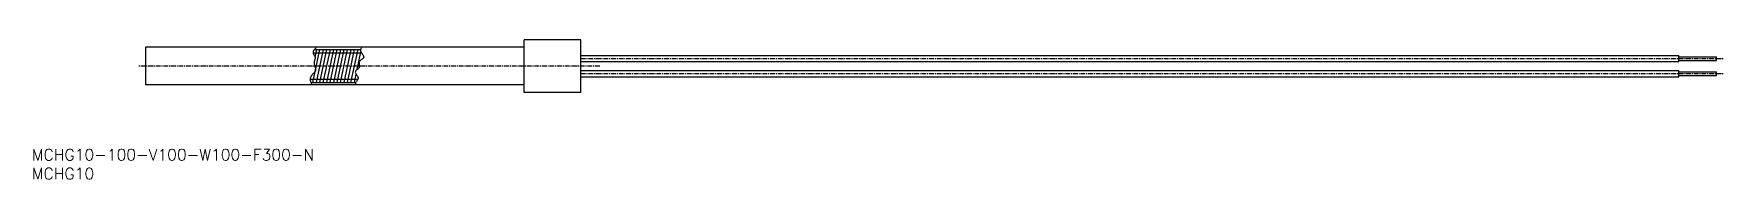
# Model space of a CAD drawing. Extents: x 1 to 447, y 0 to 37.
import ezdxf

# ---------------------------------------------------------------- set-up
doc = ezdxf.new("R2010")
doc.units = 0
doc.linetypes.add('CENTER', pattern=[2, 1.25, -0.25, 0.25, -0.25])
doc.layers.get('0').update_dxf_attribs({"linetype": 'CONTINUOUS'})
doc.layers.add('CENTER', color=1, linetype='CENTER')
doc.styles.get("Standard").update_dxf_attribs({"font": 'txt.shx'})

# ---------------------------------------------------------------- blocks, each defined once
blk = doc.blocks.new('*U8')
at = {"color": 7, "linetype": 'CONTINUOUS'}
blk.add_text('MCHG10', height=3, dxfattribs=at).set_placement((0, 0))
blk = doc.blocks.new('*U9')
at = {"color": 7, "linetype": 'CONTINUOUS'}
blk.add_text('MCHG10-100-V100-W100-F300-N', height=3, dxfattribs=at).set_placement((0, 5))

msp = doc.modelspace()

# ---------------------------------------------------------------- linework, layer by layer
at = {"color": 7, "linetype": 'CONTINUOUS'}
for p, q in [((130, 23), (130, 37)), ((145, 37), (130, 37)), ((145, 23), (145, 37)), ((130, 35), (30, 35)), ((30, 35), (30, 25)), ((145, 32.8), (435, 32.8)), ((435, 31.2), (435, 32.8)), ((435, 32.5), (445, 32.5)), ((435, 31.5), (445, 31.5)), ((445, 31.5), (445, 32.5)), ((145, 31.2), (435, 31.2)), ((145, 28.8), (435, 28.8)), ((145, 27.2), (435, 27.2)), ((435, 27.2), (435, 28.8)), ((435, 28.5), (445, 28.5)), ((435, 27.5), (445, 27.5)), ((445, 27.5), (445, 28.5)), ((130, 25), (30, 25)), ((145, 23), (130, 23))]:
    msp.add_line(p, q, dxfattribs=at)
at = {"color": 3, "linetype": 'CONTINUOUS'}
for p, q in [((74.23, 25.62), (76.1, 34.38)), ((74.28, 33.49), (87.1, 33.49)), ((74.62, 34.38), (86.85, 34.38)), ((74.81, 32.37), (75.24, 34.38)), ((75.15, 25.64), (77.02, 34.38)), ((76.06, 25.64), (77.93, 34.38)), ((76.98, 25.64), (78.84, 34.38)), ((77.9, 25.68), (79.76, 34.38)), ((78.8, 25.64), (80.67, 34.38)), ((79.72, 25.64), (81.58, 34.38)), ((80.63, 25.63), (82.5, 34.38)), ((81.54, 25.64), (83.41, 34.38)), ((82.45, 25.62), (84.32, 34.38)), ((83.37, 25.64), (85.24, 34.38)), ((84.28, 25.64), (86.15, 34.38)), ((85.94, 29.12), (86.93, 33.78)), ((87.04, 34.84), (87.04, 34.84)), ((85.19, 25.62), (85.67, 27.86)), ((73.52, 26.51), (86.13, 26.51)), ((73.7, 25.62), (85.54, 25.62))]:
    msp.add_line(p, q, dxfattribs=at)
at = {"color": 3, "linetype": 'CONTINUOUS', "flags": 128}
for points in [[(75.21, 35), (75.08, 34.88), (74.89, 34.68), (74.71, 34.49), (74.55, 34.3), (74.43, 34.1), (74.33, 33.91), (74.28, 33.71), (74.27, 33.52), (74.32, 33.32), (74.36, 33.24), (74.4, 33.15), (74.46, 33.06), (74.51, 32.97), (74.57, 32.88), (74.63, 32.79), (74.69, 32.7), (74.73, 32.61), (74.77, 32.52), (74.8, 32.42), (74.82, 32.28), (74.82, 32.14), (74.8, 32), (74.77, 31.86), (74.72, 31.71), (74.67, 31.57), (74.62, 31.42), (74.58, 31.27), (74.55, 31.12), (74.53, 30.97), (74.53, 30.75), (74.56, 30.53), (74.62, 30.31), (74.68, 30.09), (74.76, 29.88), (74.83, 29.67), (74.9, 29.46), (74.94, 29.26), (74.96, 29.07), (74.94, 28.88), (74.88, 28.7), (74.78, 28.52), (74.66, 28.34), (74.51, 28.17), (74.34, 28), (74.17, 27.83), (74.01, 27.65), (73.86, 27.47), (73.73, 27.28), (73.63, 27.08), (73.58, 26.94), (73.55, 26.8), (73.53, 26.66), (73.52, 26.51), (73.53, 26.36), (73.55, 26.21), (73.57, 26.06), (73.61, 25.91), (73.65, 25.77), (73.69, 25.63), (73.73, 25.53), (73.77, 25.44), (73.81, 25.34), (73.85, 25.25), (73.89, 25.16), (73.93, 25.07), (73.97, 25)], [(87.13, 35), (87.12, 34.99), (87.04, 34.86), (86.97, 34.73), (86.91, 34.59), (86.87, 34.46), (86.84, 34.33), (86.83, 34.19), (86.84, 34.05), (86.9, 33.87), (86.98, 33.68), (87.1, 33.49), (87.22, 33.3), (87.35, 33.12), (87.47, 32.94), (87.57, 32.76), (87.64, 32.59), (87.67, 32.43), (87.66, 32.29), (87.6, 32.16), (87.5, 32.05), (87.37, 31.94), (87.23, 31.83), (87.07, 31.73), (86.91, 31.62), (86.77, 31.5), (86.63, 31.38), (86.52, 31.25), (86.45, 31.11), (86.42, 30.98), (86.41, 30.84), (86.42, 30.7), (86.44, 30.55), (86.46, 30.4), (86.49, 30.26), (86.51, 30.11), (86.52, 29.97), (86.51, 29.83), (86.48, 29.7), (86.41, 29.57), (86.31, 29.45), (86.2, 29.33), (86.07, 29.22), (85.93, 29.12), (85.8, 29.01), (85.68, 28.91), (85.57, 28.8), (85.49, 28.69), (85.44, 28.58), (85.42, 28.42), (85.46, 28.25), (85.54, 28.07), (85.65, 27.89), (85.78, 27.7), (85.9, 27.51), (86.02, 27.31), (86.12, 27.12), (86.18, 26.93), (86.2, 26.75), (86.17, 26.61), (86.12, 26.48), (86.04, 26.34), (85.95, 26.21), (85.85, 26.08), (85.75, 25.95), (85.66, 25.82), (85.57, 25.68), (85.51, 25.54), (85.47, 25.4), (85.46, 25.34), (85.45, 25.27), (85.45, 25.21), (85.46, 25.14), (85.47, 25.07), (85.48, 25), (85.48, 25)]]:
    msp.add_lwpolyline(points, dxfattribs=at)
at = {"layer": 'CENTER', "color": 1, "linetype": 'CENTER'}
for p, q in [((145, 32), (447, 32)), ((150, 30), (28, 30)), ((145, 28), (447, 28))]:
    msp.add_line(p, q, dxfattribs=at)

# ---------------------------------------------------------------- block references
at = {"color": 7, "linetype": 'CONTINUOUS'}
for name in ['*U9', '*U8']:
    msp.add_blockref(name, (0, 0), dxfattribs=at)

doc.saveas('drawing.dxf')
